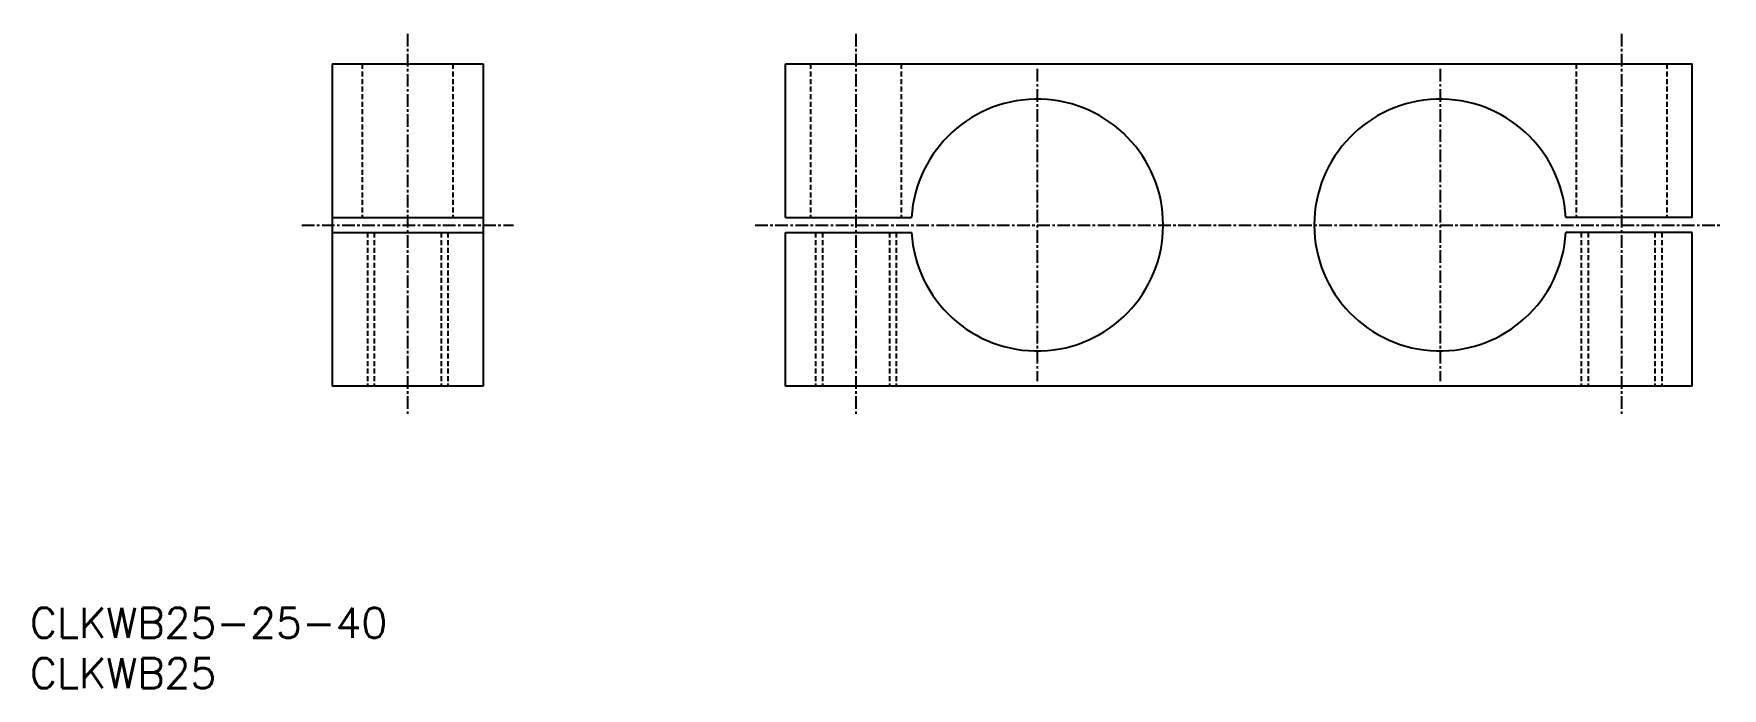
# Model space of a CAD drawing. Extents: x 0 to 168, y 0 to 65.
import ezdxf

# ---------------------------------------------------------------- set-up
doc = ezdxf.new("R2010")
doc.units = 0
doc.linetypes.add('CENTER', pattern=[2, 1.25, -0.25, 0.25, -0.25])
doc.linetypes.add('DASHED', pattern=[0.75, 0.5, -0.25])
doc.layers.get('0').update_dxf_attribs({"linetype": 'CONTINUOUS'})
doc.layers.add('CENTER', color=1, linetype='CENTER')
doc.styles.get("Standard").update_dxf_attribs({"font": 'txt.shx'})

# ---------------------------------------------------------------- blocks, each defined once
blk = doc.blocks.new('*U12')
at = {"color": 7, "linetype": 'CONTINUOUS'}
blk.add_text('CLKWB25', height=3, dxfattribs=at).set_placement((0, 0))
blk = doc.blocks.new('*U13')
at = {"color": 7, "linetype": 'CONTINUOUS'}
blk.add_text('CLKWB25-25-40', height=3, dxfattribs=at).set_placement((0, 5))

msp = doc.modelspace()

# ---------------------------------------------------------------- linework, layer by layer
at = {"color": 7, "linetype": 'CONTINUOUS'}
for p, q in [((30, 62), (30, 30)), ((30, 62), (45, 62)), ((45, 62), (45, 30)), ((75, 62), (165, 62)), ((30, 46.75), (45, 46.75)), ((75, 46.75), (87.52, 46.75)), ((165, 46.75), (152.48, 46.75)), ((30, 45.25), (45, 45.25)), ((75, 45.25), (87.52, 45.25)), ((165, 45.25), (152.48, 45.25)), ((45, 30), (30, 30)), ((165, 30), (75, 30))]:
    msp.add_line(p, q, dxfattribs=at)
at = {"color": 3, "linetype": 'DASHED'}
for p, q in [((33, 62), (33, 46.75)), ((42, 62), (42, 46.75)), ((77.5, 62), (77.5, 46.75)), ((86.5, 62), (86.5, 46.75)), ((153.5, 62), (153.5, 46.75)), ((162.5, 62), (162.5, 46.75)), ((33.5, 45.25), (33.5, 30)), ((34.18, 45.25), (34.18, 30)), ((40.82, 45.25), (40.82, 30)), ((41.5, 45.25), (41.5, 30)), ((78, 45.25), (78, 30)), ((78.68, 45.25), (78.68, 30)), ((85.32, 45.25), (85.32, 30)), ((86, 45.25), (86, 30)), ((154, 45.25), (154, 30)), ((154.68, 45.25), (154.68, 30)), ((161.32, 45.25), (161.32, 30)), ((162, 45.25), (162, 30))]:
    msp.add_line(p, q, dxfattribs=at)
for p, q in [((75, 30), (75, 45.25)), ((165, 30), (165, 45.25))]:
    msp.add_line(p, q)
at = {"color": 7, "linetype": 'CONTINUOUS'}
for points in [[(75, 46.75), (75, 62)], [(165, 46.75), (165, 62)]]:
    msp.add_lwpolyline(points, dxfattribs=at)
for centre, start, end in [((100, 46), 183.4398, 176.5602), ((140, 46), 3.4398, 356.5602)]:
    msp.add_arc(centre, 12.5, start, end, dxfattribs=at)
at = {"layer": 'CENTER', "color": 1, "linetype": 'CENTER'}
for p, q in [((37.5, 65), (37.5, 27)), ((82, 65), (82, 27)), ((158, 65), (158, 27)), ((100, 61.5), (100, 30.5)), ((140, 61.5), (140, 30.5)), ((27, 46), (48, 46)), ((72, 46), (168, 46))]:
    msp.add_line(p, q, dxfattribs=at)

# ---------------------------------------------------------------- block references
at = {"color": 7, "linetype": 'CONTINUOUS'}
for name in ['*U13', '*U12']:
    msp.add_blockref(name, (0, 0), dxfattribs=at)

doc.saveas('drawing.dxf')
